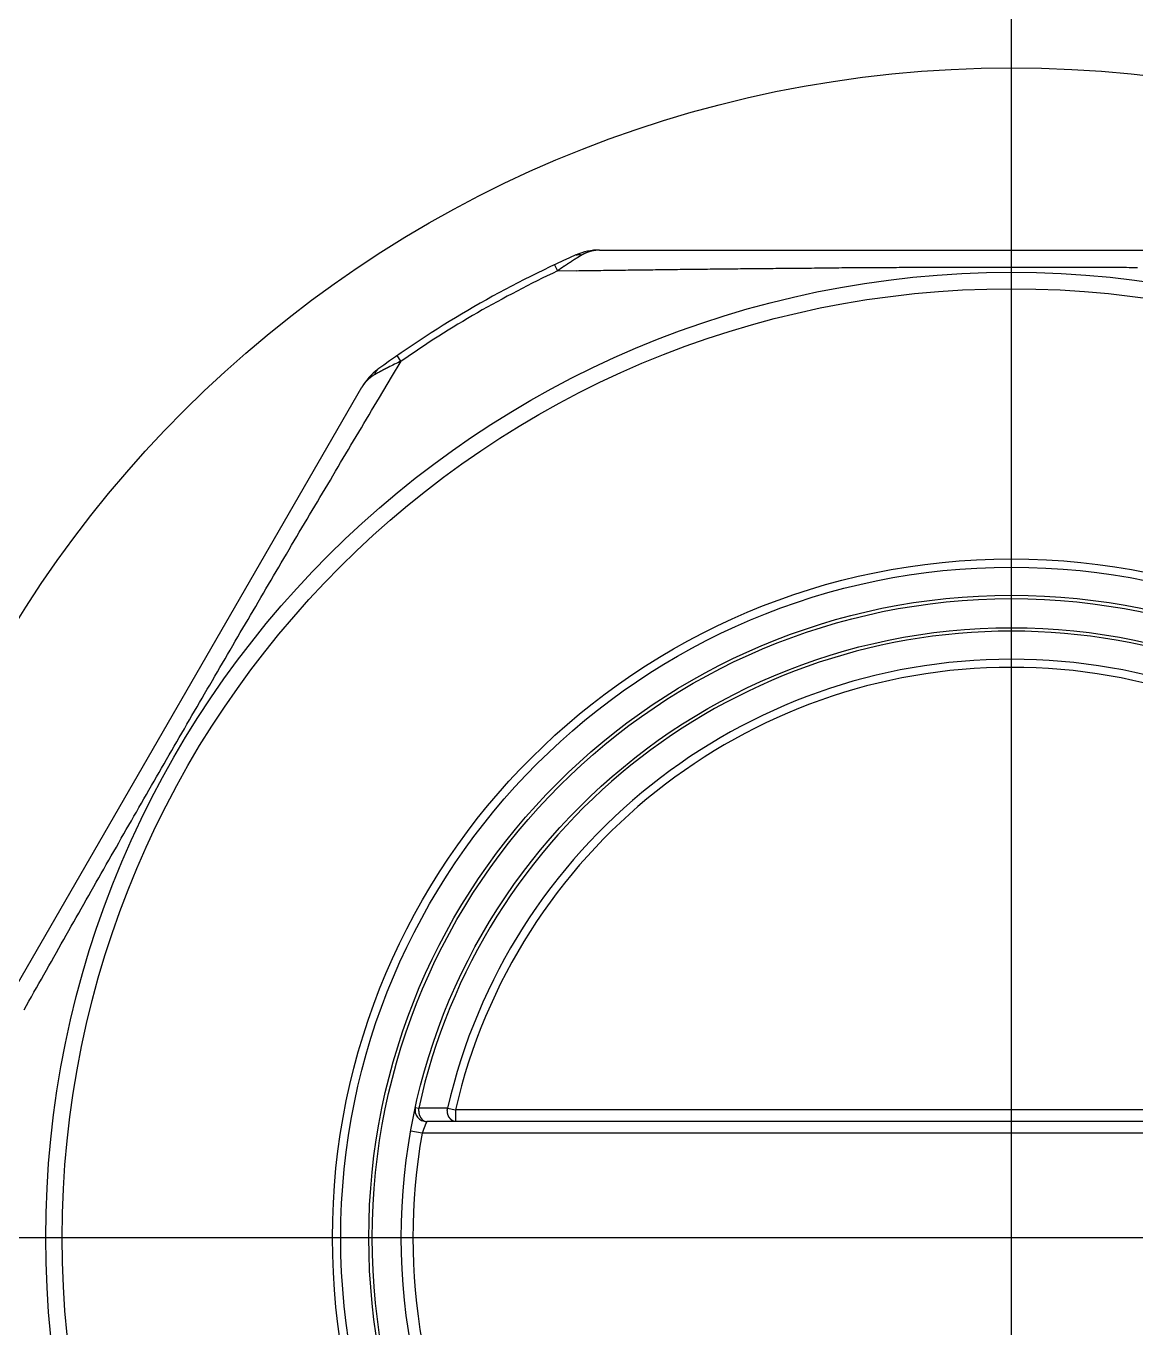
# Model space of a CAD drawing. Header units: millimetres. Extents: x 0 to 3800, y -67 to 2530.
# Drawn here: x 3279.42 to 3289.23, y 953.34 to 964.84 of the extents above; entities that cross this region are included whole.
import ezdxf
from ezdxf.lldxf.tags import DXFTag

# ---------------------------------------------------------------- set-up
doc = ezdxf.new("R2010")
doc.units = ezdxf.units.MM
doc.layers.add('내부선 및 부속', color=4, linetype='Continuous')
doc.layers.add('중심선', color=1, linetype='DASHED')
tags = doc.linetypes.add('DASHDOT', pattern=[70, 31, -13, 13, -13]).pattern_tags.tags
tags[10:11] = [DXFTag(74, 4), DXFTag(75, 0), DXFTag(340, '0'), DXFTag(46, 0.0), DXFTag(50, 0.0), DXFTag(44, 0.0), DXFTag(45, 0.0)]
tags[8:9] = [DXFTag(74, 4), DXFTag(75, 0), DXFTag(340, '0'), DXFTag(46, 0.0), DXFTag(50, 0.0), DXFTag(44, 0.0), DXFTag(45, 0.0)]
tags[6:7] = [DXFTag(74, 4), DXFTag(75, 0), DXFTag(340, '0'), DXFTag(46, 0.0), DXFTag(50, 0.0), DXFTag(44, 0.0), DXFTag(45, 0.0)]
tags[4:5] = [DXFTag(74, 4), DXFTag(75, 0), DXFTag(340, '0'), DXFTag(46, 0.0), DXFTag(50, 0.0), DXFTag(44, 0.0), DXFTag(45, 0.0)]
tags = doc.linetypes.add('DASHED', pattern=[25.72, 12.86, -12.86]).pattern_tags.tags
tags[6:7] = [DXFTag(74, 4), DXFTag(75, 0), DXFTag(340, '0'), DXFTag(46, 0.0), DXFTag(50, 0.0), DXFTag(44, 0.0), DXFTag(45, 0.0)]
tags[4:5] = [DXFTag(74, 4), DXFTag(75, 0), DXFTag(340, '0'), DXFTag(46, 0.0), DXFTag(50, 0.0), DXFTag(44, 0.0), DXFTag(45, 0.0)]

msp = doc.modelspace()

# ---------------------------------------------------------------- linework, layer by layer
at = {"layer": '내부선 및 부속', "linetype": 'Continuous'}
for p, q in [((3284.488, 962.862), (3291.765, 962.862)), ((3284.091, 962.732), (3284.116, 962.677)), ((3284.117, 962.677), (3284.281, 962.68)), ((3282.734, 961.879), (3282.7, 961.929)), ((3282.651, 961.738), (3282.735, 961.88)), ((3282.544, 961.56), (3282.651, 961.738)), ((3278.75, 955.348), (3282.389, 961.65)), ((3282.861, 955.287), (3282.89, 955.281)), ((3283.021, 955.281), (3282.89, 955.281)), ((3283.145, 955.282), (3283.021, 955.281)), ((3283.145, 955.282), (3283.215, 955.265)), ((3293.037, 955.265), (3283.215, 955.265)), ((3283.215, 955.265), (3283.215, 955.163)), ((3293.291, 955.163), (3282.961, 955.163)), ((3282.921, 955.06), (3282.82, 955.078)), ((3293.331, 955.06), (3282.921, 955.06))]:
    msp.add_line(p, q, dxfattribs=at)
at = {"layer": '내부선 및 부속', "linetype": 'Continuous', "flags": 128}
for points in [[(3284.331, 962.817), (3284.33, 962.817), (3284.329, 962.816), (3284.328, 962.816), (3284.327, 962.815), (3284.326, 962.814), (3284.325, 962.814), (3284.324, 962.813), (3284.323, 962.813), (3284.322, 962.812), (3284.321, 962.811), (3284.32, 962.811), (3284.319, 962.81), (3284.318, 962.81), (3284.317, 962.809), (3284.316, 962.808), (3284.315, 962.808), (3284.314, 962.807), (3284.313, 962.807), (3284.312, 962.806), (3284.311, 962.805), (3284.31, 962.805), (3284.309, 962.804), (3284.308, 962.804), (3284.307, 962.803), (3284.306, 962.802), (3284.305, 962.802), (3284.304, 962.801), (3284.303, 962.801), (3284.302, 962.8), (3284.301, 962.799), (3284.3, 962.799), (3284.299, 962.798), (3284.298, 962.797), (3284.297, 962.797), (3284.296, 962.796), (3284.295, 962.796), (3284.294, 962.795), (3284.293, 962.794), (3284.292, 962.794), (3284.291, 962.793), (3284.29, 962.793), (3284.289, 962.792), (3284.288, 962.791), (3284.287, 962.791), (3284.286, 962.79), (3284.285, 962.789), (3284.284, 962.789), (3284.283, 962.788), (3284.282, 962.788), (3284.281, 962.787), (3284.28, 962.786), (3284.279, 962.786), (3284.278, 962.785), (3284.277, 962.784), (3284.276, 962.784), (3284.275, 962.783), (3284.274, 962.783), (3284.273, 962.782), (3284.272, 962.781), (3284.271, 962.781), (3284.27, 962.78), (3284.269, 962.779), (3284.268, 962.779), (3284.267, 962.778), (3284.266, 962.778), (3284.265, 962.777), (3284.264, 962.776), (3284.263, 962.776), (3284.262, 962.775), (3284.261, 962.774), (3284.26, 962.774), (3284.259, 962.773), (3284.258, 962.773), (3284.257, 962.772), (3284.256, 962.771), (3284.255, 962.771), (3284.254, 962.77), (3284.253, 962.769), (3284.252, 962.769), (3284.251, 962.768), (3284.251, 962.768), (3284.25, 962.767), (3284.249, 962.766), (3284.248, 962.766), (3284.247, 962.765), (3284.246, 962.764), (3284.245, 962.764), (3284.244, 962.763), (3284.243, 962.762), (3284.242, 962.762), (3284.241, 962.761), (3284.24, 962.761), (3284.239, 962.76), (3284.238, 962.759), (3284.237, 962.759), (3284.236, 962.758), (3284.235, 962.757), (3284.234, 962.757), (3284.233, 962.756), (3284.232, 962.755), (3284.232, 962.755), (3284.231, 962.755), (3284.23, 962.754), (3284.229, 962.753), (3284.228, 962.753), (3284.227, 962.752), (3284.226, 962.752), (3284.225, 962.751), (3284.224, 962.75), (3284.223, 962.75), (3284.222, 962.749), (3284.221, 962.748), (3284.22, 962.748), (3284.219, 962.747), (3284.218, 962.746), (3284.217, 962.746), (3284.216, 962.745), (3284.215, 962.744), (3284.214, 962.744), (3284.213, 962.743), (3284.212, 962.743), (3284.211, 962.742), (3284.21, 962.741), (3284.209, 962.741), (3284.208, 962.74), (3284.207, 962.739), (3284.206, 962.739), (3284.205, 962.738), (3284.205, 962.737), (3284.204, 962.737), (3284.203, 962.736), (3284.202, 962.735), (3284.201, 962.735), (3284.2, 962.734), (3284.199, 962.733), (3284.198, 962.733), (3284.197, 962.732), (3284.196, 962.731), (3284.195, 962.731), (3284.194, 962.73), (3284.193, 962.73), (3284.192, 962.729), (3284.191, 962.728), (3284.19, 962.728), (3284.189, 962.727), (3284.188, 962.726), (3284.187, 962.726), (3284.186, 962.725), (3284.185, 962.724), (3284.184, 962.724), (3284.183, 962.723), (3284.182, 962.722), (3284.181, 962.722), (3284.18, 962.721), (3284.179, 962.72), (3284.178, 962.72), (3284.177, 962.719), (3284.176, 962.718), (3284.175, 962.718), (3284.174, 962.717), (3284.174, 962.717)], [(3284.28, 962.817), (3284.28, 962.818), (3284.28, 962.818), (3284.281, 962.818), (3284.281, 962.818), (3284.281, 962.818), (3284.281, 962.818), (3284.282, 962.818), (3284.282, 962.818), (3284.282, 962.819), (3284.283, 962.819), (3284.283, 962.819), (3284.283, 962.819), (3284.284, 962.819), (3284.284, 962.819), (3284.284, 962.819), (3284.285, 962.819), (3284.285, 962.819), (3284.285, 962.819), (3284.285, 962.82), (3284.286, 962.82), (3284.286, 962.82), (3284.286, 962.82), (3284.287, 962.82), (3284.287, 962.82), (3284.287, 962.82), (3284.288, 962.82), (3284.288, 962.82), (3284.288, 962.82), (3284.289, 962.82), (3284.289, 962.821), (3284.289, 962.821), (3284.29, 962.821), (3284.29, 962.821), (3284.29, 962.821), (3284.291, 962.821), (3284.291, 962.821), (3284.291, 962.821), (3284.292, 962.821), (3284.292, 962.821), (3284.292, 962.821), (3284.293, 962.821), (3284.293, 962.821), (3284.293, 962.821), (3284.294, 962.821), (3284.294, 962.822), (3284.294, 962.822), (3284.294, 962.822), (3284.295, 962.822), (3284.295, 962.822), (3284.295, 962.822), (3284.296, 962.822), (3284.296, 962.822), (3284.296, 962.822), (3284.297, 962.822), (3284.297, 962.822), (3284.297, 962.822), (3284.298, 962.822), (3284.298, 962.822), (3284.298, 962.822), (3284.299, 962.822), (3284.299, 962.822), (3284.299, 962.822), (3284.3, 962.822), (3284.3, 962.822), (3284.3, 962.822), (3284.301, 962.822), (3284.301, 962.822), (3284.301, 962.822), (3284.302, 962.822), (3284.302, 962.822), (3284.302, 962.822), (3284.303, 962.822), (3284.303, 962.822), (3284.303, 962.822), (3284.304, 962.822), (3284.304, 962.822), (3284.304, 962.822), (3284.305, 962.822), (3284.305, 962.822), (3284.305, 962.822), (3284.306, 962.822), (3284.306, 962.822), (3284.306, 962.822), (3284.307, 962.822), (3284.307, 962.822), (3284.307, 962.822), (3284.308, 962.822), (3284.308, 962.822), (3284.308, 962.822), (3284.309, 962.822), (3284.309, 962.822), (3284.309, 962.822), (3284.31, 962.822), (3284.31, 962.822), (3284.31, 962.822), (3284.311, 962.822), (3284.311, 962.822), (3284.311, 962.822), (3284.312, 962.822), (3284.312, 962.822), (3284.312, 962.822), (3284.312, 962.822), (3284.313, 962.822), (3284.313, 962.822), (3284.313, 962.822), (3284.314, 962.822), (3284.314, 962.822), (3284.314, 962.822), (3284.315, 962.821), (3284.315, 962.821), (3284.315, 962.821), (3284.316, 962.821), (3284.316, 962.821), (3284.316, 962.821), (3284.317, 962.821), (3284.317, 962.821), (3284.317, 962.821), (3284.318, 962.821), (3284.318, 962.821), (3284.318, 962.821), (3284.319, 962.821), (3284.319, 962.821), (3284.319, 962.821), (3284.32, 962.821), (3284.32, 962.821), (3284.32, 962.82), (3284.321, 962.82), (3284.321, 962.82), (3284.321, 962.82), (3284.322, 962.82), (3284.322, 962.82), (3284.322, 962.82), (3284.323, 962.82), (3284.323, 962.82), (3284.323, 962.82), (3284.324, 962.82), (3284.324, 962.82), (3284.324, 962.82), (3284.324, 962.819), (3284.325, 962.819), (3284.325, 962.819), (3284.325, 962.819), (3284.326, 962.819), (3284.326, 962.819), (3284.326, 962.819), (3284.327, 962.819), (3284.327, 962.819), (3284.327, 962.819), (3284.328, 962.819), (3284.328, 962.818), (3284.328, 962.818), (3284.329, 962.818), (3284.329, 962.818), (3284.329, 962.818), (3284.33, 962.818), (3284.33, 962.818), (3284.33, 962.818), (3284.331, 962.818), (3284.331, 962.817), (3284.331, 962.817), (3284.331, 962.817)], [(3284.488, 962.861), (3284.487, 962.861), (3284.486, 962.861), (3284.484, 962.861), (3284.483, 962.861), (3284.482, 962.861), (3284.481, 962.861), (3284.48, 962.861), (3284.479, 962.861), (3284.478, 962.861), (3284.477, 962.861), (3284.476, 962.861), (3284.475, 962.861), (3284.474, 962.861), (3284.473, 962.861), (3284.472, 962.861), (3284.471, 962.861), (3284.47, 962.861), (3284.469, 962.861), (3284.468, 962.861), (3284.467, 962.861), (3284.466, 962.861), (3284.465, 962.86), (3284.464, 962.86), (3284.463, 962.86), (3284.462, 962.86), (3284.461, 962.86), (3284.46, 962.86), (3284.459, 962.86), (3284.458, 962.86), (3284.457, 962.86), (3284.456, 962.86), (3284.455, 962.86), (3284.454, 962.859), (3284.453, 962.859), (3284.452, 962.859), (3284.451, 962.859), (3284.45, 962.859), (3284.449, 962.859), (3284.448, 962.859), (3284.447, 962.858), (3284.445, 962.858), (3284.444, 962.858), (3284.443, 962.858), (3284.442, 962.858), (3284.441, 962.858), (3284.44, 962.858), (3284.439, 962.857), (3284.438, 962.857), (3284.437, 962.857), (3284.436, 962.857), (3284.435, 962.857), (3284.434, 962.856), (3284.433, 962.856), (3284.432, 962.856), (3284.431, 962.856), (3284.43, 962.856), (3284.429, 962.855), (3284.428, 962.855), (3284.427, 962.855), (3284.426, 962.855), (3284.425, 962.855), (3284.424, 962.854), (3284.423, 962.854), (3284.422, 962.854), (3284.421, 962.854), (3284.42, 962.853), (3284.419, 962.853), (3284.418, 962.853), (3284.417, 962.853), (3284.416, 962.852), (3284.415, 962.852), (3284.414, 962.852), (3284.413, 962.852), (3284.412, 962.851), (3284.411, 962.851), (3284.41, 962.851), (3284.409, 962.851), (3284.408, 962.85), (3284.407, 962.85), (3284.406, 962.85), (3284.405, 962.849), (3284.404, 962.849), (3284.403, 962.849), (3284.402, 962.849), (3284.401, 962.848), (3284.4, 962.848), (3284.399, 962.848), (3284.398, 962.847), (3284.397, 962.847), (3284.396, 962.847), (3284.395, 962.846), (3284.394, 962.846), (3284.393, 962.846), (3284.392, 962.845), (3284.391, 962.845), (3284.39, 962.845), (3284.389, 962.844), (3284.388, 962.844), (3284.387, 962.844), (3284.386, 962.843), (3284.386, 962.843), (3284.385, 962.843), (3284.384, 962.843), (3284.383, 962.842), (3284.382, 962.842), (3284.381, 962.842), (3284.38, 962.841), (3284.38, 962.841), (3284.379, 962.84), (3284.378, 962.84), (3284.377, 962.84), (3284.376, 962.839), (3284.375, 962.839), (3284.374, 962.838), (3284.373, 962.838), (3284.372, 962.838), (3284.371, 962.837), (3284.37, 962.837), (3284.369, 962.836), (3284.368, 962.836), (3284.367, 962.836), (3284.366, 962.835), (3284.365, 962.835), (3284.364, 962.834), (3284.363, 962.834), (3284.362, 962.834), (3284.361, 962.833), (3284.36, 962.833), (3284.359, 962.832), (3284.359, 962.832), (3284.358, 962.831), (3284.357, 962.831), (3284.356, 962.83), (3284.355, 962.83), (3284.354, 962.83), (3284.353, 962.829), (3284.352, 962.829), (3284.351, 962.828), (3284.35, 962.828), (3284.349, 962.827), (3284.348, 962.827), (3284.347, 962.826), (3284.346, 962.826), (3284.346, 962.825), (3284.345, 962.825), (3284.344, 962.824), (3284.343, 962.824), (3284.342, 962.823), (3284.341, 962.823), (3284.34, 962.822), (3284.339, 962.822), (3284.338, 962.821), (3284.337, 962.821), (3284.336, 962.82), (3284.336, 962.82), (3284.335, 962.819), (3284.334, 962.819), (3284.333, 962.818), (3284.332, 962.818), (3284.331, 962.817), (3284.331, 962.817)], [(3284.281, 962.679), (3284.305, 962.68), (3284.329, 962.68), (3284.353, 962.68), (3284.377, 962.681), (3284.402, 962.681), (3284.426, 962.681), (3284.45, 962.682), (3284.474, 962.682), (3284.498, 962.682), (3284.523, 962.683), (3284.547, 962.683), (3284.571, 962.683), (3284.595, 962.684), (3284.619, 962.684), (3284.643, 962.684), (3284.668, 962.685), (3284.692, 962.685), (3284.716, 962.685), (3284.74, 962.686), (3284.764, 962.686), (3284.789, 962.686), (3284.813, 962.687), (3284.837, 962.687), (3284.861, 962.687), (3284.885, 962.688), (3284.909, 962.688), (3284.934, 962.688), (3284.958, 962.688), (3284.982, 962.689), (3285.006, 962.689), (3285.03, 962.689), (3285.055, 962.69), (3285.079, 962.69), (3285.103, 962.69), (3285.127, 962.691), (3285.151, 962.691), (3285.175, 962.691), (3285.2, 962.692), (3285.224, 962.692), (3285.248, 962.692), (3285.272, 962.692), (3285.296, 962.693), (3285.321, 962.693), (3285.345, 962.693), (3285.369, 962.694), (3285.393, 962.694), (3285.417, 962.694), (3285.441, 962.694), (3285.466, 962.695), (3285.49, 962.695), (3285.514, 962.695), (3285.538, 962.695), (3285.562, 962.696), (3285.587, 962.696), (3285.611, 962.696), (3285.635, 962.697), (3285.659, 962.697), (3285.683, 962.697), (3285.708, 962.697), (3285.732, 962.698), (3285.756, 962.698), (3285.78, 962.698), (3285.804, 962.698), (3285.828, 962.699), (3285.853, 962.699), (3285.877, 962.699), (3285.901, 962.699), (3285.925, 962.7), (3285.949, 962.7), (3285.974, 962.7), (3285.998, 962.7), (3286.022, 962.7), (3286.046, 962.701), (3286.07, 962.701), (3286.094, 962.701), (3286.119, 962.701), (3286.143, 962.702), (3286.167, 962.702), (3286.191, 962.702), (3286.215, 962.702), (3286.24, 962.702), (3286.264, 962.703), (3286.288, 962.703), (3286.312, 962.703), (3286.336, 962.703), (3286.36, 962.703), (3286.385, 962.704), (3286.409, 962.704), (3286.433, 962.704), (3286.457, 962.704), (3286.481, 962.704), (3286.506, 962.705), (3286.53, 962.705), (3286.554, 962.705), (3286.578, 962.705), (3286.602, 962.705), (3286.627, 962.706), (3286.651, 962.706), (3286.675, 962.706), (3286.699, 962.706), (3286.699, 962.706), (3286.723, 962.706), (3286.747, 962.706), (3286.772, 962.706), (3286.796, 962.707), (3286.82, 962.707), (3286.844, 962.707), (3286.868, 962.707), (3286.893, 962.707), (3286.917, 962.707), (3286.941, 962.708), (3286.965, 962.708), (3286.989, 962.708), (3287.013, 962.708), (3287.038, 962.708), (3287.062, 962.708), (3287.086, 962.708), (3287.11, 962.708), (3287.134, 962.709), (3287.159, 962.709), (3287.183, 962.709), (3287.207, 962.709), (3287.231, 962.709), (3287.255, 962.709), (3287.28, 962.709), (3287.304, 962.709), (3287.328, 962.709), (3287.352, 962.71), (3287.376, 962.71), (3287.4, 962.71), (3287.425, 962.71), (3287.449, 962.71), (3287.473, 962.71), (3287.497, 962.71), (3287.521, 962.71), (3287.546, 962.71), (3287.57, 962.71), (3287.594, 962.71), (3287.618, 962.71), (3287.642, 962.71), (3287.667, 962.71), (3287.691, 962.711), (3287.715, 962.711), (3287.739, 962.711), (3287.763, 962.711), (3287.787, 962.711), (3287.812, 962.711), (3287.836, 962.711), (3287.86, 962.711), (3287.884, 962.711), (3287.908, 962.711), (3287.933, 962.711), (3287.957, 962.711), (3287.981, 962.711), (3288.005, 962.711), (3288.029, 962.711), (3288.053, 962.711), (3288.078, 962.711), (3288.102, 962.711), (3288.126, 962.711), (3288.126, 962.711)], [(3288.126, 962.711), (3288.15, 962.711), (3288.174, 962.711), (3288.199, 962.711), (3288.223, 962.711), (3288.247, 962.711), (3288.271, 962.711), (3288.295, 962.711), (3288.32, 962.711), (3288.344, 962.711), (3288.368, 962.711), (3288.392, 962.711), (3288.416, 962.711), (3288.44, 962.711), (3288.465, 962.711), (3288.489, 962.711), (3288.513, 962.711), (3288.537, 962.711), (3288.561, 962.711), (3288.586, 962.711), (3288.61, 962.71), (3288.634, 962.71), (3288.658, 962.71), (3288.682, 962.71), (3288.706, 962.71), (3288.731, 962.71), (3288.755, 962.71), (3288.779, 962.71), (3288.803, 962.71), (3288.827, 962.71), (3288.852, 962.71), (3288.876, 962.71), (3288.9, 962.71), (3288.924, 962.709), (3288.948, 962.709), (3288.973, 962.709), (3288.997, 962.709), (3289.021, 962.709), (3289.045, 962.709), (3289.069, 962.709), (3289.093, 962.709), (3289.118, 962.709), (3289.142, 962.709), (3289.166, 962.708), (3289.19, 962.708), (3289.214, 962.708), (3289.239, 962.708)], [(3282.505, 961.763), (3282.505, 961.763), (3282.505, 961.764), (3282.505, 961.764), (3282.505, 961.764), (3282.505, 961.765), (3282.505, 961.765), (3282.505, 961.765), (3282.505, 961.766), (3282.506, 961.766), (3282.506, 961.766), (3282.506, 961.767), (3282.506, 961.767), (3282.506, 961.767), (3282.506, 961.768), (3282.506, 961.768), (3282.506, 961.768), (3282.506, 961.768), (3282.506, 961.769), (3282.506, 961.769), (3282.506, 961.769), (3282.506, 961.77), (3282.507, 961.77), (3282.507, 961.77), (3282.507, 961.771), (3282.507, 961.771), (3282.507, 961.771), (3282.507, 961.772), (3282.507, 961.772), (3282.507, 961.772), (3282.507, 961.773), (3282.507, 961.773), (3282.507, 961.773), (3282.508, 961.774), (3282.508, 961.774), (3282.508, 961.774), (3282.508, 961.774), (3282.508, 961.775), (3282.508, 961.775), (3282.508, 961.775), (3282.508, 961.776), (3282.508, 961.776), (3282.508, 961.776), (3282.509, 961.777), (3282.509, 961.777), (3282.509, 961.777), (3282.509, 961.778), (3282.509, 961.778), (3282.509, 961.778), (3282.509, 961.779), (3282.509, 961.779), (3282.51, 961.779), (3282.51, 961.779), (3282.51, 961.78), (3282.51, 961.78), (3282.51, 961.78), (3282.51, 961.781), (3282.51, 961.781), (3282.51, 961.781), (3282.511, 961.782), (3282.511, 961.782), (3282.511, 961.782), (3282.511, 961.782), (3282.511, 961.783), (3282.511, 961.783), (3282.511, 961.783), (3282.512, 961.784), (3282.512, 961.784), (3282.512, 961.784), (3282.512, 961.785), (3282.512, 961.785), (3282.512, 961.785), (3282.512, 961.786), (3282.513, 961.786), (3282.513, 961.786), (3282.513, 961.786), (3282.513, 961.787), (3282.513, 961.787), (3282.513, 961.787), (3282.514, 961.788), (3282.514, 961.788), (3282.514, 961.788), (3282.514, 961.788), (3282.514, 961.789), (3282.514, 961.789), (3282.515, 961.789), (3282.515, 961.79), (3282.515, 961.79), (3282.515, 961.79), (3282.515, 961.79), (3282.515, 961.791), (3282.516, 961.791), (3282.516, 961.791), (3282.516, 961.792), (3282.516, 961.792), (3282.516, 961.792), (3282.516, 961.792), (3282.517, 961.793), (3282.517, 961.793), (3282.517, 961.793), (3282.517, 961.794), (3282.517, 961.794), (3282.517, 961.794), (3282.518, 961.794), (3282.518, 961.794), (3282.518, 961.795), (3282.518, 961.795), (3282.518, 961.795), (3282.519, 961.795), (3282.519, 961.796), (3282.519, 961.796), (3282.519, 961.796), (3282.519, 961.797), (3282.52, 961.797), (3282.52, 961.797), (3282.52, 961.797), (3282.52, 961.798), (3282.52, 961.798), (3282.521, 961.798), (3282.521, 961.798), (3282.521, 961.799), (3282.521, 961.799), (3282.521, 961.799), (3282.522, 961.799), (3282.522, 961.8), (3282.522, 961.8), (3282.522, 961.8), (3282.523, 961.8), (3282.523, 961.801), (3282.523, 961.801), (3282.523, 961.801), (3282.524, 961.801), (3282.524, 961.802), (3282.524, 961.802), (3282.524, 961.802), (3282.524, 961.802), (3282.525, 961.802), (3282.525, 961.803), (3282.525, 961.803), (3282.525, 961.803), (3282.526, 961.803), (3282.526, 961.804), (3282.526, 961.804), (3282.526, 961.804), (3282.527, 961.804), (3282.527, 961.805), (3282.527, 961.805), (3282.527, 961.805), (3282.528, 961.805), (3282.528, 961.805), (3282.528, 961.806), (3282.528, 961.806), (3282.529, 961.806), (3282.529, 961.806), (3282.529, 961.806), (3282.529, 961.807), (3282.53, 961.807), (3282.53, 961.807), (3282.53, 961.807), (3282.53, 961.807), (3282.531, 961.808), (3282.531, 961.808)], [(3282.621, 961.825), (3282.621, 961.824), (3282.62, 961.824), (3282.62, 961.824), (3282.619, 961.824), (3282.619, 961.823), (3282.618, 961.823), (3282.618, 961.823), (3282.617, 961.823), (3282.617, 961.822), (3282.616, 961.822), (3282.616, 961.822), (3282.615, 961.821), (3282.615, 961.821), (3282.614, 961.821), (3282.613, 961.821), (3282.613, 961.82), (3282.612, 961.82), (3282.612, 961.82), (3282.611, 961.82), (3282.611, 961.819), (3282.61, 961.819), (3282.61, 961.819), (3282.609, 961.819), (3282.609, 961.818), (3282.608, 961.818), (3282.608, 961.818), (3282.607, 961.817), (3282.607, 961.817), (3282.606, 961.817), (3282.605, 961.817), (3282.605, 961.816), (3282.604, 961.816), (3282.604, 961.816), (3282.603, 961.816), (3282.603, 961.815), (3282.602, 961.815), (3282.602, 961.815), (3282.601, 961.814), (3282.601, 961.814), (3282.6, 961.814), (3282.6, 961.814), (3282.599, 961.813), (3282.599, 961.813), (3282.598, 961.813), (3282.598, 961.813), (3282.597, 961.812), (3282.596, 961.812), (3282.596, 961.812), (3282.595, 961.811), (3282.595, 961.811), (3282.594, 961.811), (3282.594, 961.811), (3282.593, 961.81), (3282.593, 961.81), (3282.592, 961.81), (3282.592, 961.81), (3282.591, 961.809), (3282.591, 961.809), (3282.59, 961.809), (3282.59, 961.808), (3282.589, 961.808), (3282.588, 961.808), (3282.588, 961.808), (3282.587, 961.807), (3282.587, 961.807), (3282.586, 961.807), (3282.586, 961.807), (3282.585, 961.806), (3282.585, 961.806), (3282.584, 961.806), (3282.584, 961.805), (3282.583, 961.805), (3282.583, 961.805), (3282.582, 961.805), (3282.582, 961.804), (3282.581, 961.804), (3282.581, 961.804), (3282.58, 961.804), (3282.579, 961.803), (3282.579, 961.803), (3282.578, 961.803), (3282.578, 961.802), (3282.577, 961.802), (3282.577, 961.802), (3282.576, 961.802), (3282.576, 961.801), (3282.575, 961.801), (3282.575, 961.801), (3282.574, 961.801), (3282.574, 961.8), (3282.573, 961.8), (3282.573, 961.8), (3282.572, 961.799), (3282.572, 961.799), (3282.571, 961.799), (3282.57, 961.799), (3282.57, 961.798), (3282.569, 961.798), (3282.569, 961.798), (3282.568, 961.798), (3282.568, 961.798), (3282.568, 961.797), (3282.567, 961.797), (3282.567, 961.797), (3282.566, 961.796), (3282.566, 961.796), (3282.565, 961.796), (3282.565, 961.796), (3282.564, 961.795), (3282.564, 961.795), (3282.563, 961.795), (3282.563, 961.794), (3282.562, 961.794), (3282.562, 961.794), (3282.561, 961.794), (3282.56, 961.793), (3282.56, 961.793), (3282.559, 961.793), (3282.559, 961.793), (3282.558, 961.792), (3282.558, 961.792), (3282.557, 961.792), (3282.557, 961.791), (3282.556, 961.791), (3282.556, 961.791), (3282.555, 961.791), (3282.555, 961.79), (3282.554, 961.79), (3282.554, 961.79), (3282.553, 961.789), (3282.553, 961.789), (3282.552, 961.789), (3282.552, 961.789), (3282.551, 961.788), (3282.55, 961.788), (3282.55, 961.788), (3282.549, 961.787), (3282.549, 961.787), (3282.548, 961.787), (3282.548, 961.787), (3282.547, 961.786), (3282.547, 961.786), (3282.546, 961.786), (3282.546, 961.785), (3282.545, 961.785), (3282.545, 961.785), (3282.544, 961.785), (3282.544, 961.784), (3282.543, 961.784), (3282.543, 961.784), (3282.542, 961.784), (3282.542, 961.783), (3282.541, 961.783), (3282.54, 961.783), (3282.54, 961.782), (3282.539, 961.782), (3282.539, 961.782), (3282.538, 961.782), (3282.538, 961.781), (3282.537, 961.781), (3282.537, 961.781)], [(3282.438, 961.713), (3282.438, 961.713), (3282.437, 961.712), (3282.437, 961.712), (3282.436, 961.711), (3282.436, 961.711), (3282.435, 961.71), (3282.435, 961.71), (3282.434, 961.709), (3282.434, 961.709), (3282.434, 961.709), (3282.433, 961.708), (3282.433, 961.708), (3282.432, 961.707), (3282.432, 961.707), (3282.431, 961.706), (3282.431, 961.706), (3282.43, 961.705), (3282.43, 961.705), (3282.43, 961.704), (3282.429, 961.704), (3282.429, 961.704), (3282.428, 961.703), (3282.428, 961.703), (3282.427, 961.702), (3282.427, 961.702), (3282.427, 961.701), (3282.426, 961.701), (3282.426, 961.7), (3282.425, 961.7), (3282.425, 961.699), (3282.424, 961.699), (3282.424, 961.698), (3282.424, 961.698), (3282.423, 961.697), (3282.423, 961.697), (3282.422, 961.696), (3282.422, 961.696), (3282.422, 961.695), (3282.421, 961.695), (3282.421, 961.695), (3282.42, 961.694), (3282.42, 961.694), (3282.419, 961.693), (3282.419, 961.693), (3282.419, 961.692), (3282.418, 961.692), (3282.418, 961.691), (3282.417, 961.691), (3282.417, 961.69), (3282.417, 961.69), (3282.416, 961.689), (3282.416, 961.689), (3282.415, 961.688), (3282.415, 961.688), (3282.415, 961.687), (3282.414, 961.687), (3282.414, 961.686), (3282.413, 961.686), (3282.413, 961.685), (3282.413, 961.685), (3282.412, 961.684), (3282.412, 961.684), (3282.411, 961.683), (3282.411, 961.683), (3282.411, 961.682), (3282.41, 961.682), (3282.41, 961.681), (3282.409, 961.681), (3282.409, 961.68), (3282.409, 961.68), (3282.408, 961.679), (3282.408, 961.679), (3282.408, 961.678), (3282.407, 961.678), (3282.407, 961.677), (3282.406, 961.677), (3282.406, 961.676), (3282.406, 961.676), (3282.405, 961.675), (3282.405, 961.675), (3282.404, 961.674), (3282.404, 961.674), (3282.404, 961.673), (3282.403, 961.673), (3282.403, 961.672), (3282.403, 961.671), (3282.402, 961.671), (3282.402, 961.67), (3282.402, 961.67), (3282.401, 961.669), (3282.401, 961.669), (3282.4, 961.668), (3282.4, 961.668), (3282.4, 961.667), (3282.399, 961.667), (3282.399, 961.666), (3282.399, 961.666), (3282.398, 961.665), (3282.398, 961.665), (3282.398, 961.664), (3282.398, 961.664), (3282.397, 961.664), (3282.397, 961.663), (3282.397, 961.663), (3282.396, 961.662), (3282.396, 961.661), (3282.396, 961.661), (3282.395, 961.66), (3282.395, 961.66), (3282.395, 961.659), (3282.394, 961.659), (3282.394, 961.658), (3282.394, 961.658), (3282.393, 961.657), (3282.393, 961.657), (3282.393, 961.656), (3282.392, 961.656), (3282.392, 961.655), (3282.392, 961.654), (3282.391, 961.654), (3282.391, 961.653), (3282.391, 961.653), (3282.39, 961.652), (3282.39, 961.652), (3282.39, 961.651), (3282.389, 961.651), (3282.389, 961.65), (3282.389, 961.65), (3282.389, 961.65)], [(3282.505, 961.763), (3282.504, 961.763), (3282.504, 961.762), (3282.503, 961.762), (3282.503, 961.762), (3282.502, 961.761), (3282.502, 961.761), (3282.501, 961.761), (3282.5, 961.76), (3282.5, 961.76), (3282.499, 961.76), (3282.499, 961.759), (3282.498, 961.759), (3282.498, 961.759), (3282.497, 961.758), (3282.496, 961.758), (3282.496, 961.758), (3282.495, 961.757), (3282.495, 961.757), (3282.494, 961.757), (3282.494, 961.756), (3282.493, 961.756), (3282.492, 961.756), (3282.492, 961.755), (3282.491, 961.755), (3282.491, 961.755), (3282.49, 961.754), (3282.49, 961.754), (3282.489, 961.753), (3282.489, 961.753), (3282.488, 961.753), (3282.487, 961.752), (3282.487, 961.752), (3282.486, 961.752), (3282.486, 961.751), (3282.485, 961.751), (3282.485, 961.751), (3282.484, 961.75), (3282.484, 961.75), (3282.483, 961.75), (3282.483, 961.749), (3282.482, 961.749), (3282.481, 961.748), (3282.481, 961.748), (3282.48, 961.748), (3282.48, 961.747), (3282.479, 961.747), (3282.479, 961.747), (3282.478, 961.746), (3282.478, 961.746), (3282.477, 961.745), (3282.477, 961.745), (3282.476, 961.745), (3282.475, 961.744), (3282.475, 961.744), (3282.474, 961.743), (3282.474, 961.743), (3282.473, 961.743), (3282.473, 961.742), (3282.472, 961.742), (3282.472, 961.742), (3282.471, 961.741), (3282.471, 961.741), (3282.47, 961.74), (3282.47, 961.74), (3282.469, 961.74), (3282.469, 961.739), (3282.468, 961.739), (3282.468, 961.738), (3282.467, 961.738), (3282.466, 961.738), (3282.466, 961.737), (3282.465, 961.737), (3282.465, 961.736), (3282.464, 961.736), (3282.464, 961.736), (3282.463, 961.735), (3282.463, 961.735), (3282.462, 961.734), (3282.462, 961.734), (3282.461, 961.734), (3282.461, 961.733), (3282.46, 961.733), (3282.46, 961.732), (3282.459, 961.732), (3282.459, 961.731), (3282.458, 961.731), (3282.458, 961.731), (3282.457, 961.73), (3282.457, 961.73), (3282.456, 961.729), (3282.456, 961.729), (3282.455, 961.729), (3282.455, 961.728), (3282.454, 961.728), (3282.454, 961.727), (3282.453, 961.727), (3282.453, 961.726), (3282.452, 961.726), (3282.452, 961.726), (3282.451, 961.725), (3282.451, 961.725), (3282.451, 961.725), (3282.45, 961.724), (3282.45, 961.724), (3282.449, 961.723), (3282.449, 961.723), (3282.448, 961.722), (3282.448, 961.722), (3282.447, 961.722), (3282.447, 961.721), (3282.446, 961.721), (3282.446, 961.72), (3282.445, 961.72), (3282.445, 961.719), (3282.444, 961.719), (3282.444, 961.718), (3282.443, 961.718), (3282.443, 961.718), (3282.442, 961.717), (3282.442, 961.717), (3282.441, 961.716), (3282.441, 961.716), (3282.44, 961.715), (3282.44, 961.715), (3282.439, 961.714), (3282.439, 961.714), (3282.439, 961.713), (3282.438, 961.713), (3282.438, 961.713)], [(3279.405, 956.148), (3279.426, 956.187), (3279.448, 956.226), (3279.47, 956.265), (3279.492, 956.304), (3279.514, 956.343), (3279.536, 956.382), (3279.558, 956.421), (3279.58, 956.46), (3279.602, 956.499), (3279.624, 956.538), (3279.646, 956.577), (3279.668, 956.616), (3279.69, 956.655), (3279.712, 956.693), (3279.734, 956.732), (3279.756, 956.771), (3279.778, 956.81), (3279.8, 956.849), (3279.822, 956.888), (3279.844, 956.927), (3279.866, 956.966), (3279.888, 957.004), (3279.91, 957.043), (3279.932, 957.082), (3279.954, 957.121), (3279.976, 957.16), (3279.998, 957.199), (3280.02, 957.238), (3280.042, 957.276), (3280.065, 957.315), (3280.087, 957.354), (3280.109, 957.393), (3280.131, 957.432), (3280.153, 957.471), (3280.175, 957.509), (3280.197, 957.548), (3280.22, 957.587), (3280.242, 957.626), (3280.264, 957.665), (3280.286, 957.703), (3280.308, 957.742), (3280.33, 957.781), (3280.353, 957.82), (3280.375, 957.859), (3280.397, 957.897), (3280.419, 957.936), (3280.441, 957.975), (3280.464, 958.014), (3280.486, 958.052), (3280.508, 958.091), (3280.53, 958.13), (3280.553, 958.169), (3280.575, 958.207), (3280.597, 958.246), (3280.62, 958.285), (3280.642, 958.323), (3280.664, 958.362), (3280.687, 958.401), (3280.709, 958.44), (3280.731, 958.478), (3280.754, 958.517), (3280.776, 958.556), (3280.798, 958.594), (3280.821, 958.633), (3280.843, 958.672), (3280.866, 958.71), (3280.888, 958.749), (3280.91, 958.788), (3280.933, 958.826), (3280.955, 958.865), (3280.978, 958.904), (3281, 958.942), (3281.023, 958.981), (3281.045, 959.019), (3281.068, 959.058), (3281.09, 959.097), (3281.113, 959.135), (3281.135, 959.174), (3281.158, 959.213), (3281.18, 959.251), (3281.203, 959.29), (3281.203, 959.29), (3281.225, 959.328), (3281.248, 959.367), (3281.27, 959.405), (3281.293, 959.444), (3281.315, 959.483), (3281.338, 959.521), (3281.36, 959.56), (3281.383, 959.598), (3281.406, 959.637), (3281.428, 959.675), (3281.451, 959.714), (3281.474, 959.752), (3281.496, 959.791), (3281.519, 959.83), (3281.541, 959.868), (3281.564, 959.907), (3281.587, 959.945), (3281.609, 959.984), (3281.632, 960.022), (3281.655, 960.061), (3281.677, 960.099), (3281.7, 960.138), (3281.723, 960.176), (3281.745, 960.215), (3281.768, 960.253), (3281.791, 960.292), (3281.814, 960.33), (3281.836, 960.369), (3281.859, 960.407), (3281.882, 960.445), (3281.905, 960.484), (3281.927, 960.522), (3281.95, 960.561), (3281.973, 960.599), (3281.996, 960.638), (3282.018, 960.676), (3282.041, 960.715), (3282.064, 960.753), (3282.087, 960.791), (3282.11, 960.83), (3282.132, 960.868), (3282.155, 960.907), (3282.178, 960.945), (3282.201, 960.984), (3282.224, 961.022), (3282.247, 961.06), (3282.269, 961.099), (3282.292, 961.137), (3282.315, 961.176), (3282.338, 961.214), (3282.361, 961.252), (3282.384, 961.291), (3282.407, 961.329), (3282.429, 961.368), (3282.452, 961.406), (3282.475, 961.444), (3282.498, 961.483), (3282.521, 961.521), (3282.544, 961.559), (3282.544, 961.559)], [(3282.89, 955.28), (3282.89, 955.28), (3282.89, 955.279), (3282.89, 955.278), (3282.89, 955.278), (3282.89, 955.277), (3282.89, 955.276), (3282.89, 955.276), (3282.89, 955.275), (3282.89, 955.274), (3282.89, 955.274), (3282.89, 955.273), (3282.89, 955.272), (3282.89, 955.271), (3282.89, 955.271), (3282.89, 955.27), (3282.89, 955.269), (3282.89, 955.269), (3282.89, 955.268), (3282.89, 955.267), (3282.89, 955.267), (3282.89, 955.266), (3282.89, 955.265), (3282.89, 955.265), (3282.89, 955.264), (3282.89, 955.263), (3282.89, 955.262), (3282.89, 955.262), (3282.89, 955.261), (3282.89, 955.26), (3282.89, 955.26), (3282.89, 955.259), (3282.89, 955.258), (3282.89, 955.258), (3282.89, 955.257), (3282.89, 955.256), (3282.89, 955.256), (3282.89, 955.255), (3282.891, 955.254), (3282.891, 955.254), (3282.891, 955.253), (3282.891, 955.252), (3282.891, 955.251), (3282.891, 955.251), (3282.891, 955.25), (3282.891, 955.249), (3282.891, 955.249), (3282.891, 955.248), (3282.891, 955.247), (3282.891, 955.247), (3282.891, 955.246), (3282.891, 955.245), (3282.891, 955.245), (3282.891, 955.244), (3282.892, 955.243), (3282.892, 955.243), (3282.892, 955.242), (3282.892, 955.241), (3282.892, 955.24), (3282.892, 955.24), (3282.892, 955.239), (3282.892, 955.238), (3282.892, 955.238), (3282.893, 955.237), (3282.893, 955.236), (3282.893, 955.236), (3282.893, 955.235), (3282.893, 955.234), (3282.893, 955.234), (3282.893, 955.233), (3282.893, 955.232), (3282.894, 955.232), (3282.894, 955.231), (3282.894, 955.23), (3282.894, 955.23), (3282.894, 955.229), (3282.894, 955.228), (3282.895, 955.228), (3282.895, 955.227), (3282.895, 955.226), (3282.895, 955.226), (3282.895, 955.225), (3282.895, 955.224), (3282.896, 955.224), (3282.896, 955.223), (3282.896, 955.222), (3282.896, 955.222), (3282.896, 955.221), (3282.897, 955.22), (3282.897, 955.22), (3282.897, 955.219), (3282.897, 955.218), (3282.898, 955.218), (3282.898, 955.217), (3282.898, 955.216), (3282.898, 955.216), (3282.899, 955.215), (3282.899, 955.214), (3282.899, 955.214), (3282.899, 955.213), (3282.9, 955.212), (3282.9, 955.212), (3282.9, 955.212), (3282.9, 955.211), (3282.9, 955.211), (3282.901, 955.21), (3282.901, 955.209), (3282.901, 955.209), (3282.902, 955.208), (3282.902, 955.207), (3282.902, 955.207), (3282.903, 955.206), (3282.903, 955.205), (3282.903, 955.205), (3282.903, 955.204), (3282.904, 955.204), (3282.904, 955.203), (3282.904, 955.202), (3282.905, 955.202), (3282.905, 955.201), (3282.905, 955.201), (3282.906, 955.2), (3282.906, 955.199), (3282.907, 955.199), (3282.907, 955.198), (3282.907, 955.198), (3282.908, 955.197), (3282.908, 955.196), (3282.908, 955.196), (3282.909, 955.195), (3282.909, 955.195), (3282.909, 955.194), (3282.91, 955.193), (3282.91, 955.193), (3282.911, 955.192), (3282.911, 955.192), (3282.911, 955.191), (3282.912, 955.191), (3282.912, 955.19), (3282.913, 955.19), (3282.913, 955.189), (3282.914, 955.188), (3282.914, 955.188), (3282.914, 955.187), (3282.915, 955.187), (3282.915, 955.186), (3282.916, 955.186), (3282.916, 955.185), (3282.917, 955.185), (3282.917, 955.184), (3282.918, 955.184), (3282.918, 955.183), (3282.918, 955.183), (3282.919, 955.182), (3282.919, 955.182), (3282.92, 955.181), (3282.92, 955.181), (3282.921, 955.18), (3282.921, 955.18), (3282.922, 955.179), (3282.922, 955.179), (3282.922, 955.179)], [(3283.215, 955.162), (3283.214, 955.162), (3283.213, 955.162), (3283.212, 955.162), (3283.212, 955.162), (3283.211, 955.163), (3283.21, 955.163), (3283.209, 955.163), (3283.208, 955.163), (3283.207, 955.163), (3283.206, 955.163), (3283.205, 955.163), (3283.204, 955.164), (3283.203, 955.164), (3283.202, 955.164), (3283.201, 955.164), (3283.201, 955.165), (3283.2, 955.165), (3283.199, 955.165), (3283.198, 955.166), (3283.197, 955.166), (3283.196, 955.166), (3283.195, 955.167), (3283.194, 955.167), (3283.193, 955.168), (3283.193, 955.168), (3283.192, 955.169), (3283.191, 955.169), (3283.19, 955.169), (3283.189, 955.17), (3283.188, 955.17), (3283.188, 955.171), (3283.187, 955.172), (3283.186, 955.172), (3283.185, 955.173), (3283.184, 955.173), (3283.183, 955.174), (3283.183, 955.174), (3283.182, 955.175), (3283.181, 955.176), (3283.18, 955.176), (3283.18, 955.177), (3283.179, 955.177), (3283.178, 955.178), (3283.177, 955.179), (3283.177, 955.179), (3283.176, 955.18), (3283.175, 955.181), (3283.174, 955.182), (3283.174, 955.182), (3283.173, 955.183), (3283.172, 955.184), (3283.172, 955.184), (3283.171, 955.185), (3283.17, 955.186), (3283.169, 955.187), (3283.169, 955.187), (3283.168, 955.188), (3283.168, 955.189), (3283.167, 955.19), (3283.166, 955.191), (3283.166, 955.191), (3283.165, 955.192), (3283.164, 955.193), (3283.164, 955.194), (3283.163, 955.195), (3283.163, 955.195), (3283.162, 955.196), (3283.162, 955.197), (3283.161, 955.198), (3283.16, 955.199), (3283.16, 955.2), (3283.159, 955.201), (3283.159, 955.201), (3283.158, 955.202), (3283.158, 955.203), (3283.157, 955.204), (3283.157, 955.205), (3283.156, 955.206), (3283.156, 955.207), (3283.156, 955.207), (3283.155, 955.208), (3283.155, 955.209), (3283.154, 955.21), (3283.154, 955.211), (3283.153, 955.212), (3283.153, 955.213), (3283.153, 955.214), (3283.152, 955.215), (3283.152, 955.215), (3283.152, 955.216), (3283.151, 955.217), (3283.151, 955.218), (3283.151, 955.219), (3283.15, 955.22), (3283.15, 955.221), (3283.15, 955.222), (3283.149, 955.223), (3283.149, 955.224), (3283.149, 955.224), (3283.148, 955.225), (3283.148, 955.225), (3283.148, 955.226), (3283.148, 955.227), (3283.148, 955.228), (3283.147, 955.229), (3283.147, 955.23), (3283.147, 955.231), (3283.147, 955.232), (3283.147, 955.233), (3283.146, 955.234), (3283.146, 955.235), (3283.146, 955.236), (3283.146, 955.237), (3283.146, 955.238), (3283.145, 955.238), (3283.145, 955.239), (3283.145, 955.24), (3283.145, 955.241), (3283.145, 955.242), (3283.145, 955.243), (3283.145, 955.244), (3283.144, 955.245), (3283.144, 955.246), (3283.144, 955.247), (3283.144, 955.248), (3283.144, 955.249), (3283.144, 955.25), (3283.144, 955.251), (3283.144, 955.252), (3283.144, 955.253), (3283.144, 955.254), (3283.144, 955.255), (3283.144, 955.256), (3283.144, 955.257), (3283.144, 955.257), (3283.144, 955.258), (3283.143, 955.259), (3283.143, 955.26), (3283.143, 955.261), (3283.143, 955.262), (3283.143, 955.263), (3283.143, 955.264), (3283.143, 955.265), (3283.144, 955.266), (3283.144, 955.267), (3283.144, 955.268), (3283.144, 955.269), (3283.144, 955.27), (3283.144, 955.271), (3283.144, 955.272), (3283.144, 955.273), (3283.144, 955.274), (3283.144, 955.275), (3283.144, 955.276), (3283.144, 955.276), (3283.144, 955.277), (3283.144, 955.278), (3283.144, 955.279), (3283.144, 955.28), (3283.145, 955.281), (3283.145, 955.281)], [(3282.961, 955.162), (3282.962, 955.162), (3282.961, 955.162), (3282.961, 955.162), (3282.961, 955.161), (3282.961, 955.161), (3282.96, 955.16), (3282.96, 955.16), (3282.96, 955.159), (3282.96, 955.159), (3282.959, 955.158), (3282.959, 955.158), (3282.959, 955.157), (3282.959, 955.157), (3282.959, 955.157), (3282.958, 955.156), (3282.958, 955.156), (3282.958, 955.156), (3282.958, 955.155), (3282.958, 955.155), (3282.958, 955.155), (3282.958, 955.155), (3282.958, 955.154), (3282.958, 955.154), (3282.958, 955.154), (3282.958, 955.154), (3282.957, 955.153), (3282.957, 955.153), (3282.957, 955.153), (3282.957, 955.152), (3282.957, 955.152), (3282.957, 955.152), (3282.957, 955.151), (3282.957, 955.151), (3282.956, 955.151), (3282.956, 955.15), (3282.956, 955.15), (3282.956, 955.15), (3282.956, 955.149), (3282.956, 955.149), (3282.955, 955.148), (3282.955, 955.148), (3282.955, 955.148), (3282.955, 955.147), (3282.955, 955.147), (3282.955, 955.147), (3282.954, 955.146), (3282.954, 955.146), (3282.954, 955.145), (3282.954, 955.145), (3282.954, 955.145), (3282.954, 955.144), (3282.953, 955.144), (3282.953, 955.143), (3282.953, 955.143), (3282.953, 955.143), (3282.953, 955.142), (3282.953, 955.142), (3282.952, 955.142), (3282.952, 955.141), (3282.952, 955.141), (3282.952, 955.141), (3282.952, 955.14), (3282.952, 955.14), (3282.951, 955.139), (3282.951, 955.139), (3282.951, 955.139), (3282.951, 955.138), (3282.951, 955.138), (3282.951, 955.138), (3282.951, 955.137), (3282.95, 955.137), (3282.95, 955.137), (3282.95, 955.136), (3282.95, 955.136), (3282.95, 955.136), (3282.95, 955.135), (3282.95, 955.135), (3282.949, 955.135), (3282.949, 955.134), (3282.949, 955.134), (3282.949, 955.134), (3282.949, 955.133), (3282.949, 955.133), (3282.949, 955.132), (3282.948, 955.132), (3282.948, 955.132), (3282.948, 955.131), (3282.948, 955.131), (3282.948, 955.131), (3282.948, 955.13), (3282.948, 955.13), (3282.948, 955.13), (3282.947, 955.129), (3282.947, 955.129), (3282.947, 955.129), (3282.947, 955.128), (3282.947, 955.128), (3282.947, 955.128), (3282.947, 955.127), (3282.946, 955.127), (3282.946, 955.127), (3282.946, 955.127), (3282.946, 955.126), (3282.946, 955.126), (3282.946, 955.125), (3282.946, 955.125), (3282.946, 955.125), (3282.945, 955.124), (3282.945, 955.124), (3282.945, 955.124), (3282.945, 955.123), (3282.945, 955.123), (3282.945, 955.123), (3282.945, 955.122), (3282.944, 955.122), (3282.944, 955.122), (3282.944, 955.121), (3282.944, 955.121), (3282.944, 955.121), (3282.944, 955.12), (3282.944, 955.12), (3282.943, 955.119), (3282.943, 955.119), (3282.943, 955.119), (3282.943, 955.118), (3282.943, 955.118), (3282.943, 955.118), (3282.943, 955.117), (3282.942, 955.117), (3282.942, 955.117), (3282.942, 955.116), (3282.942, 955.116), (3282.942, 955.116), (3282.942, 955.115), (3282.942, 955.115), (3282.941, 955.114), (3282.941, 955.114), (3282.941, 955.114), (3282.941, 955.113), (3282.941, 955.113), (3282.941, 955.113), (3282.941, 955.112), (3282.94, 955.112), (3282.94, 955.112), (3282.94, 955.111), (3282.94, 955.111), (3282.94, 955.11), (3282.94, 955.11), (3282.94, 955.11), (3282.939, 955.109), (3282.939, 955.109), (3282.939, 955.109), (3282.939, 955.108), (3282.939, 955.108), (3282.939, 955.108), (3282.939, 955.107), (3282.938, 955.107), (3282.938, 955.107), (3282.938, 955.106), (3282.938, 955.106), (3282.938, 955.105), (3282.938, 955.105), (3282.938, 955.105), (3282.937, 955.104), (3282.937, 955.104), (3282.937, 955.104), (3282.937, 955.103), (3282.937, 955.103), (3282.937, 955.103), (3282.937, 955.102), (3282.936, 955.102), (3282.936, 955.101), (3282.936, 955.101), (3282.936, 955.101), (3282.936, 955.1), (3282.936, 955.1), (3282.936, 955.1), (3282.935, 955.099), (3282.935, 955.099), (3282.935, 955.099), (3282.935, 955.098), (3282.935, 955.098), (3282.935, 955.097), (3282.935, 955.097), (3282.934, 955.097), (3282.934, 955.096), (3282.934, 955.096), (3282.934, 955.096), (3282.934, 955.095), (3282.934, 955.095), (3282.934, 955.095), (3282.933, 955.094), (3282.933, 955.094), (3282.933, 955.094), (3282.933, 955.093), (3282.933, 955.093), (3282.933, 955.092), (3282.933, 955.092), (3282.932, 955.092), (3282.932, 955.091), (3282.932, 955.091), (3282.932, 955.091), (3282.932, 955.091), (3282.932, 955.09), (3282.932, 955.09), (3282.932, 955.09), (3282.931, 955.089), (3282.931, 955.089), (3282.931, 955.088), (3282.931, 955.088), (3282.931, 955.088), (3282.931, 955.087), (3282.931, 955.087), (3282.931, 955.087), (3282.93, 955.086), (3282.93, 955.086), (3282.93, 955.086), (3282.93, 955.085), (3282.93, 955.085), (3282.93, 955.085), (3282.93, 955.084), (3282.929, 955.084), (3282.929, 955.083), (3282.929, 955.083), (3282.929, 955.083), (3282.929, 955.082), (3282.929, 955.082), (3282.929, 955.082), (3282.929, 955.081), (3282.928, 955.081), (3282.928, 955.081), (3282.928, 955.08), (3282.928, 955.08), (3282.928, 955.079), (3282.928, 955.079), (3282.928, 955.079), (3282.927, 955.078), (3282.927, 955.078), (3282.927, 955.078), (3282.927, 955.077), (3282.927, 955.077), (3282.927, 955.077), (3282.927, 955.076), (3282.927, 955.076), (3282.926, 955.076), (3282.926, 955.075), (3282.926, 955.075), (3282.926, 955.074), (3282.926, 955.074), (3282.926, 955.074), (3282.926, 955.073), (3282.925, 955.073), (3282.925, 955.073), (3282.925, 955.072), (3282.925, 955.072), (3282.925, 955.072), (3282.925, 955.071), (3282.925, 955.071), (3282.925, 955.07), (3282.924, 955.07), (3282.924, 955.07), (3282.924, 955.069), (3282.924, 955.069), (3282.924, 955.069), (3282.924, 955.068), (3282.924, 955.068), (3282.924, 955.068), (3282.923, 955.067), (3282.923, 955.067), (3282.923, 955.066), (3282.923, 955.066), (3282.923, 955.066), (3282.923, 955.065), (3282.923, 955.065), (3282.922, 955.065), (3282.922, 955.064), (3282.922, 955.064), (3282.922, 955.064), (3282.922, 955.063), (3282.922, 955.063), (3282.922, 955.063), (3282.922, 955.062), (3282.921, 955.062), (3282.921, 955.061), (3282.921, 955.061), (3282.921, 955.061), (3282.921, 955.06), (3282.921, 955.06), (3282.921, 955.06), (3282.921, 955.06)], [(3282.922, 955.179), (3282.923, 955.178), (3282.923, 955.178), (3282.923, 955.178), (3282.923, 955.178), (3282.924, 955.178), (3282.924, 955.177), (3282.924, 955.177), (3282.924, 955.177), (3282.925, 955.177), (3282.925, 955.176), (3282.925, 955.176), (3282.925, 955.176), (3282.926, 955.176), (3282.926, 955.176), (3282.926, 955.175), (3282.926, 955.175), (3282.927, 955.175), (3282.927, 955.175), (3282.927, 955.175), (3282.927, 955.174), (3282.928, 955.174), (3282.928, 955.174), (3282.928, 955.174), (3282.929, 955.174), (3282.929, 955.173), (3282.929, 955.173), (3282.929, 955.173), (3282.93, 955.173), (3282.93, 955.173), (3282.93, 955.172), (3282.931, 955.172), (3282.931, 955.172), (3282.931, 955.172), (3282.931, 955.172), (3282.932, 955.171), (3282.932, 955.171), (3282.932, 955.171), (3282.933, 955.171), (3282.933, 955.171), (3282.933, 955.171), (3282.933, 955.17), (3282.934, 955.17), (3282.934, 955.17), (3282.934, 955.17), (3282.935, 955.17), (3282.935, 955.169), (3282.935, 955.169), (3282.936, 955.169), (3282.936, 955.169), (3282.936, 955.169), (3282.936, 955.169), (3282.937, 955.169), (3282.937, 955.168), (3282.937, 955.168), (3282.938, 955.168), (3282.938, 955.168), (3282.938, 955.168), (3282.939, 955.168), (3282.939, 955.167), (3282.939, 955.167), (3282.94, 955.167), (3282.94, 955.167), (3282.94, 955.167), (3282.941, 955.167), (3282.941, 955.167), (3282.941, 955.166), (3282.941, 955.166), (3282.942, 955.166), (3282.942, 955.166), (3282.942, 955.166), (3282.943, 955.166), (3282.943, 955.166), (3282.943, 955.166), (3282.944, 955.165), (3282.944, 955.165), (3282.944, 955.165), (3282.945, 955.165), (3282.945, 955.165), (3282.945, 955.165), (3282.946, 955.165), (3282.946, 955.165), (3282.946, 955.165), (3282.947, 955.165), (3282.947, 955.164), (3282.947, 955.164), (3282.948, 955.164), (3282.948, 955.164), (3282.948, 955.164), (3282.949, 955.164), (3282.949, 955.164), (3282.949, 955.164), (3282.95, 955.164), (3282.95, 955.164), (3282.95, 955.164), (3282.951, 955.163), (3282.951, 955.163), (3282.951, 955.163), (3282.952, 955.163), (3282.952, 955.163), (3282.952, 955.163), (3282.952, 955.163), (3282.953, 955.163), (3282.953, 955.163), (3282.953, 955.163), (3282.954, 955.163), (3282.954, 955.163), (3282.954, 955.163), (3282.955, 955.163), (3282.955, 955.163), (3282.955, 955.163), (3282.956, 955.163), (3282.956, 955.163), (3282.956, 955.163), (3282.957, 955.162), (3282.957, 955.162), (3282.957, 955.162), (3282.958, 955.162), (3282.958, 955.162), (3282.958, 955.162), (3282.959, 955.162), (3282.959, 955.162), (3282.959, 955.162), (3282.96, 955.162), (3282.96, 955.162), (3282.96, 955.162), (3282.961, 955.162), (3282.961, 955.162), (3282.961, 955.162), (3282.961, 955.162)]]:
    msp.add_lwpolyline(points, dxfattribs=at)
at = {"layer": '내부선 및 부속', "linetype": 'Continuous'}
for radius in [21.044, 18.7, 10.335, 8.529, 8.384, 5.997, 5.924, 5.676, 5.646, 5.389]:
    msp.add_circle((3288.126, 954.136), radius, dxfattribs=at)
for centre, radius, start, end in [((3288.126, 954.136), 33.363, 38.0306, 321.9694), ((3288.126, 954.136), 25.178, 57.6319, 302.3682), ((3288.126, 954.136), 21.121, 9.8898, 350.1102), ((3288.126, 954.136), 9.496, 113.8955, 126.1045), ((3284.488, 962.349), 0.513, 90, 113.8955), ((3286.652, 959.077), 4.404, 124.2318, 125.156), ((3288.126, 954.136), 9.435, 115.1474, 124.8461), ((3282.833, 961.393), 0.513, 126.1045, 150), ((3283.451, 960.094), 1.918, 118.4325, 119.5385), ((3284.448, 958.169), 4.087, 114.7962, 116.5527), ((3288.126, 954.136), 5.359, 12.333, 167.667), ((3288.126, 954.136), 5.111, 12.9497, 167.0504), ((3288.126, 954.136), 5.039, 12.9505, 167.05), ((3282.961, 955.265), 0.103, 167.6668, 270.0001), ((3288.126, 954.136), 5.287, 169.9359, 190.0653)]:
    msp.add_arc(centre, radius, start, end, dxfattribs=at)
at = {"layer": '중심선', "linetype": 'DASHDOT'}
for p, q in [((3288.126, 890.773), (3288.126, 1017.499)), ((3408.126, 954.136), (3224.763, 954.136))]:
    msp.add_line(p, q, dxfattribs=at)

doc.saveas('drawing.dxf')
